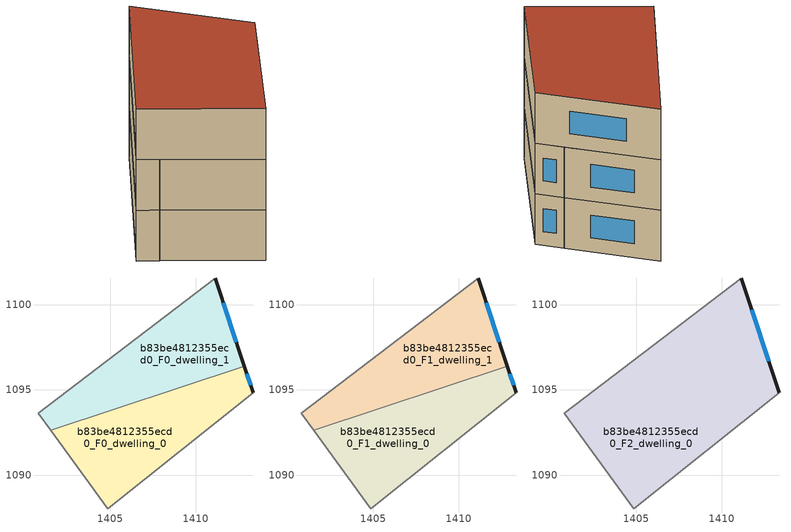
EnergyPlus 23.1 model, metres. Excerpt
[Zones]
b83be4812355ecd0_F0_dwelling_0
 floor ground (EU_floor_Construction): 1412.87,1096.37 1413.37,1094.83 1404.86,1088.03 1401.5,1092.63 z0
 wall outside (EU_wall_Construction): 1413.37,1094.83 1412.87,1096.37 z0:3
 wall adiabatic (EU_wall_Construction): 1401.5,1092.63 1404.86,1088.03 1413.37,1094.83 z0:3
 wall to b83be4812355ecd0_F0_dwelling_1 (EU_wall_Construction): 1412.87,1096.37 1401.5,1092.63 z0:3
 window (EU_Window_Construction): 1413.23,1095.26 1413,1095.95 z0.83:2.17
b83be4812355ecd0_F0_dwelling_1
 floor ground (EU_floor_Construction): 1411.17,1101.54 1412.87,1096.37 1401.5,1092.63 1400.76,1093.64 z0
 wall outside (EU_wall_Construction): 1412.87,1096.37 1411.17,1101.54 z0:3
 wall adiabatic (EU_wall_Construction): 1411.17,1101.54 1400.76,1093.64 1401.5,1092.63 z0:3
 window (EU_Window_Construction): 1412.4,1097.79 1411.64,1100.12 z0.83:2.17
b83be4812355ecd0_F1_dwelling_0
 floor to b83be4812355ecd0_F0_dwelling_0 (EU_floor_Construction): 1412.87,1096.37 1413.37,1094.83 1404.86,1088.03 1401.5,1092.63 z3
 wall outside (EU_wall_Construction): 1413.37,1094.83 1412.87,1096.37 z3:6
 wall adiabatic (EU_wall_Construction): 1401.5,1092.63 1404.86,1088.03 1413.37,1094.83 z3:6
 wall to b83be4812355ecd0_F1_dwelling_1 (EU_wall_Construction): 1412.87,1096.37 1401.5,1092.63 z3:6
 window (EU_Window_Construction): 1413.23,1095.26 1413,1095.95 z3.83:5.17
b83be4812355ecd0_F1_dwelling_1
 floor to b83be4812355ecd0_F0_dwelling_1 (EU_floor_Construction): 1411.17,1101.54 1412.87,1096.37 1401.5,1092.63 1400.76,1093.64 z3
 wall outside (EU_wall_Construction): 1412.87,1096.37 1411.17,1101.54 z3:6
 wall adiabatic (EU_wall_Construction): 1411.17,1101.54 1400.76,1093.64 1401.5,1092.63 z3:6
 window (EU_Window_Construction): 1412.4,1097.79 1411.64,1100.12 z3.83:5.17
b83be4812355ecd0_F2_dwelling_0
 floor to b83be4812355ecd0_F1_dwelling_0 (EU_floor_Construction): 1412.87,1096.37 1413.37,1094.83 1404.86,1088.03 1401.5,1092.63 z6
 floor to b83be4812355ecd0_F1_dwelling_1 (EU_floor_Construction): 1411.17,1101.54 1412.87,1096.37 1401.5,1092.63 1400.76,1093.64 z6
 wall outside (EU_wall_Construction): 1413.37,1094.83 1411.17,1101.54 z6:9
 wall adiabatic (EU_wall_Construction): 1411.17,1101.54 1400.76,1093.64 1404.86,1088.03 1413.37,1094.83 z6:9
 window (EU_Window_Construction): 1412.76,1096.68 1411.78,1099.69 z6.83:8.17
 roof outside (EU_roof_Construction): 1413.37,1094.83 1411.17,1101.54 1400.76,1093.64 1404.86,1088.03 z9
[Building]
EU S2 Campaign: North Axis=0; Terrain=City; Solar Distribution=FullExterior
[Site:Location]
Lyon-Bron: Latitude=45.75; Longitude=5; Time Zone=1; Elevation=198
[SizingPeriod:WeatherFileDays]
AnnualSizingPeriod: Begin Month=1; Begin Day of Month=1; End Month=12; End Day of Month=31; Day of Week for Start Day=Monday; Use Weather File Daylight Saving Period=No; Use Weather File Rain and Snow Indicators=No
[MATERIAL]
EU_InternalMass_Material: Roughness=MediumRough; Thickness=0.1; Conductivity=1; Density=1800; Specific Heat=900; Thermal Absorptance=0.9; Solar Absorptance=0.7; Visible Absorptance=0.7
[MATERIAL:NOMASS] Roughness=MediumRough; Thermal Absorptance=0.9; Solar Absorptance=0.7; Visible Absorptance=0.7
Name | Thermal Resistance
EU_wall_NoMass | 0.87146
EU_roof_NoMass | 0.842276
EU_floor_NoMass | 0.496999
[WINDOWMATERIAL:SIMPLEGLAZINGSYSTEM]
EU_Window_SimpleGlazing: UFactor=2.2525; Solar Heat Gain Coefficient=0.76; Visible Transmittance=0.76
[CONSTRUCTION]
EU_wall_Construction: EU_wall_NoMass
EU_roof_Construction: EU_roof_NoMass
EU_floor_Construction: EU_floor_NoMass
EU_Window_Construction: EU_Window_SimpleGlazing
EU_InternalMass_Construction: EU_InternalMass_Material
[ZONE] Type=1; Multiplier=1; Ceiling Height=autocalculate; Floor Area=autocalculate; Part of Total Floor Area=Yes
Name | Volume
b83be4812355ecd0_F0_dwelling_0 | 122.088
b83be4812355ecd0_F1_dwelling_0 | 122.089
b83be4812355ecd0_F2_dwelling_0 | 244.173
b83be4812355ecd0_F0_dwelling_1; b83be4812355ecd0_F1_dwelling_1 | 122.084
[INTERNALMASS] Construction=EU_InternalMass_Construction
Name | Zone or ZoneList | Surface Area
b83be4812355ecd0_F0_dwelling_0_EU_InternalMass | b83be4812355ecd0_F0_dwelling_0 | 40.6962
b83be4812355ecd0_F0_dwelling_1_EU_InternalMass | b83be4812355ecd0_F0_dwelling_1 | 40.6945
b83be4812355ecd0_F1_dwelling_0_EU_InternalMass | b83be4812355ecd0_F1_dwelling_0 | 40.6962
b83be4812355ecd0_F1_dwelling_1_EU_InternalMass | b83be4812355ecd0_F1_dwelling_1 | 40.6945
b83be4812355ecd0_F2_dwelling_0_EU_InternalMass | b83be4812355ecd0_F2_dwelling_0 | 81.3926
[OTHEREQUIPMENT] Fuel Type=Electricity; Design Level Calculation Method=Watts/Area; Power per Zone Floor Area=1; Fraction Latent=0; Fraction Radiant=0; Fraction Lost=0; Carbon Dioxide Generation Rate=0; EndUse Subcategory=EU_Step8_InternalGains
Name | Zone or ZoneList or Space or SpaceList | Schedule
EU_Step8_InternalGain_b83be4812355ecd0_F0_dwelling_0_f000 | b83be4812355ecd0_F0_dwelling_0 | EU_Step8_GainSchedule_b83be4812355ecd0_F0_dwelling_0_f000
EU_Step8_InternalGain_b83be4812355ecd0_F0_dwelling_1_f000 | b83be4812355ecd0_F0_dwelling_1 | EU_Step8_GainSchedule_b83be4812355ecd0_F0_dwelling_1_f000
EU_Step8_InternalGain_b83be4812355ecd0_F1_dwelling_0_f000 | b83be4812355ecd0_F1_dwelling_0 | EU_Step8_GainSchedule_b83be4812355ecd0_F1_dwelling_0_f000
EU_Step8_InternalGain_b83be4812355ecd0_F1_dwelling_1_f000 | b83be4812355ecd0_F1_dwelling_1 | EU_Step8_GainSchedule_b83be4812355ecd0_F1_dwelling_1_f000
EU_Step8_InternalGain_b83be4812355ecd0_F2_dwelling_0_f000 | b83be4812355ecd0_F2_dwelling_0 | EU_Step8_GainSchedule_b83be4812355ecd0_F2_dwelling_0_f000
[ZONEVENTILATION:DESIGNFLOWRATE] Schedule=EU_AlwaysOn; Design Flow Rate Calculation Method=AirChanges/Hour; Air Changes per Hour=0.425; Ventilation Type=Natural; Fan Pressure Rise=0; Fan Total Efficiency=1; Constant Term Coefficient=1; Temperature Term Coefficient=0; Velocity Term Coefficient=0; Velocity Squared Term Coefficient=0; Minimum Indoor Temperature=-100; Maximum Indoor Temperature=100; Delta Temperature=-100; Minimum Outdoor Temperature=-100; Maximum Outdoor Temperature=100; Maximum Wind Speed=40
Name | Zone or ZoneList or Space or SpaceList
EU_ConstantAir_b83be4812355ecd0_F0_dwelling_0 | b83be4812355ecd0_F0_dwelling_0
EU_ConstantAir_b83be4812355ecd0_F0_dwelling_1 | b83be4812355ecd0_F0_dwelling_1
EU_ConstantAir_b83be4812355ecd0_F1_dwelling_0 | b83be4812355ecd0_F1_dwelling_0
EU_ConstantAir_b83be4812355ecd0_F1_dwelling_1 | b83be4812355ecd0_F1_dwelling_1
EU_ConstantAir_b83be4812355ecd0_F2_dwelling_0 | b83be4812355ecd0_F2_dwelling_0
[HVACTEMPLATE:THERMOSTAT] Constant Heating Setpoint=20; Constant Cooling Setpoint=50
EU_HeatOnly_b83be4812355ecd0_F0_dwelling_0; EU_HeatOnly_b83be4812355ecd0_F0_dwelling_1; EU_HeatOnly_b83be4812355ecd0_F1_dwelling_0; EU_HeatOnly_b83be4812355ecd0_F1_dwelling_1; EU_HeatOnly_b83be4812355ecd0_F2_dwelling_0
[HVACTEMPLATE:ZONE:IDEALLOADSAIRSYSTEM] System Availability Schedule=EU_AlwaysOn; Maximum Heating Supply Air Temperature=50; Minimum Cooling Supply Air Temperature=13; Maximum Heating Supply Air Humidity Ratio=0.0156; Minimum Cooling Supply Air Humidity Ratio=0.0077; Heating Limit=NoLimit; Cooling Limit=NoLimit; Heating Availability Schedule=EU_AlwaysOn; Cooling Availability Schedule=EU_CoolingOff; Dehumidification Control Type=ConstantSensibleHeatRatio; Cooling Sensible Heat Ratio=0.7; Dehumidification Setpoint=60; Humidification Control Type=None; Humidification Setpoint=30; Outdoor Air Method=None; Outdoor Air Flow Rate per Person=0.00944; Outdoor Air Flow Rate per Zone Floor Area=0; Outdoor Air Flow Rate per Zone=0; Demand Controlled Ventilation Type=None; Outdoor Air Economizer Type=NoEconomizer; Heat Recovery Type=None; Sensible Heat Recovery Effectiveness=0.7; Latent Heat Recovery Effectiveness=0.65
Name | Template Thermostat
b83be4812355ecd0_F0_dwelling_0 | EU_HeatOnly_b83be4812355ecd0_F0_dwelling_0
b83be4812355ecd0_F0_dwelling_1 | EU_HeatOnly_b83be4812355ecd0_F0_dwelling_1
b83be4812355ecd0_F1_dwelling_0 | EU_HeatOnly_b83be4812355ecd0_F1_dwelling_0
b83be4812355ecd0_F1_dwelling_1 | EU_HeatOnly_b83be4812355ecd0_F1_dwelling_1
b83be4812355ecd0_F2_dwelling_0 | EU_HeatOnly_b83be4812355ecd0_F2_dwelling_0
[SIZING:ZONE] Zone Cooling Design Supply Air Temperature Input Method=SupplyAirTemperature; Zone Cooling Design Supply Air Temperature=13; Zone Heating Design Supply Air Temperature Input Method=SupplyAirTemperature; Zone Heating Design Supply Air Temperature=50; Zone Cooling Design Supply Air Humidity Ratio=0.008; Zone Heating Design Supply Air Humidity Ratio=0.008; Cooling Design Air Flow Method=DesignDay; Cooling Design Air Flow Rate=0; Cooling Minimum Air Flow per Zone Floor Area=0.000762; Cooling Minimum Air Flow=0; Cooling Minimum Air Flow Fraction=0.2; Heating Design Air Flow Method=DesignDay; Heating Design Air Flow Rate=0; Heating Maximum Air Flow per Zone Floor Area=0.002032; Heating Maximum Air Flow=0.141576; Heating Maximum Air Flow Fraction=0.3; Account for Dedicated Outdoor Air System=No; Dedicated Outdoor Air System Control Strategy=NeutralSupplyAir; Dedicated Outdoor Air Low Setpoint Temperature for Design=autosize; Dedicated Outdoor Air High Setpoint Temperature for Design=autosize; Zone Load Sizing Method=Sensible Load Only No Latent Load; Zone Latent Cooling Design Supply Air Humidity Ratio Input Method=HumidityRatioDifference; Zone Cooling Design Supply Air Humidity Ratio Difference=0.005; Zone Latent Heating Design Supply Air Humidity Ratio Input Method=HumidityRatioDifference; Zone Humidification Design Supply Air Humidity Ratio Difference=0.005
b83be4812355ecd0_F0_dwelling_0; b83be4812355ecd0_F0_dwelling_1; b83be4812355ecd0_F1_dwelling_0; b83be4812355ecd0_F1_dwelling_1; b83be4812355ecd0_F2_dwelling_0
[SCHEDULE:CONSTANT]
Name | Hourly Value
EU_AlwaysOn | 1
EU_CoolingOff | 0
[SCHEDULE:FILE] Column Number=1; Rows to Skip at Top=0; Number of Hours of Data=8760; Column Separator=Comma; Interpolate to Timestep=No; Minutes per Item=60; Adjust Schedule for Daylight Savings=Yes
Name | File
EU_Step8_GainSchedule_b83be4812355ecd0_F0_dwelling_0_f000 | ../../schedules/b83be4812355ecd0/b83be4812355ecd0_F0_dwelling_0_f000_gain.csv
EU_Step8_GainSchedule_b83be4812355ecd0_F0_dwelling_1_f000 | ../../schedules/b83be4812355ecd0/b83be4812355ecd0_F0_dwelling_1_f000_gain.csv
EU_Step8_GainSchedule_b83be4812355ecd0_F1_dwelling_0_f000 | ../../schedules/b83be4812355ecd0/b83be4812355ecd0_F1_dwelling_0_f000_gain.csv
EU_Step8_GainSchedule_b83be4812355ecd0_F1_dwelling_1_f000 | ../../schedules/b83be4812355ecd0/b83be4812355ecd0_F1_dwelling_1_f000_gain.csv
EU_Step8_GainSchedule_b83be4812355ecd0_F2_dwelling_0_f000 | ../../schedules/b83be4812355ecd0/b83be4812355ecd0_F2_dwelling_0_f000_gain.csv
